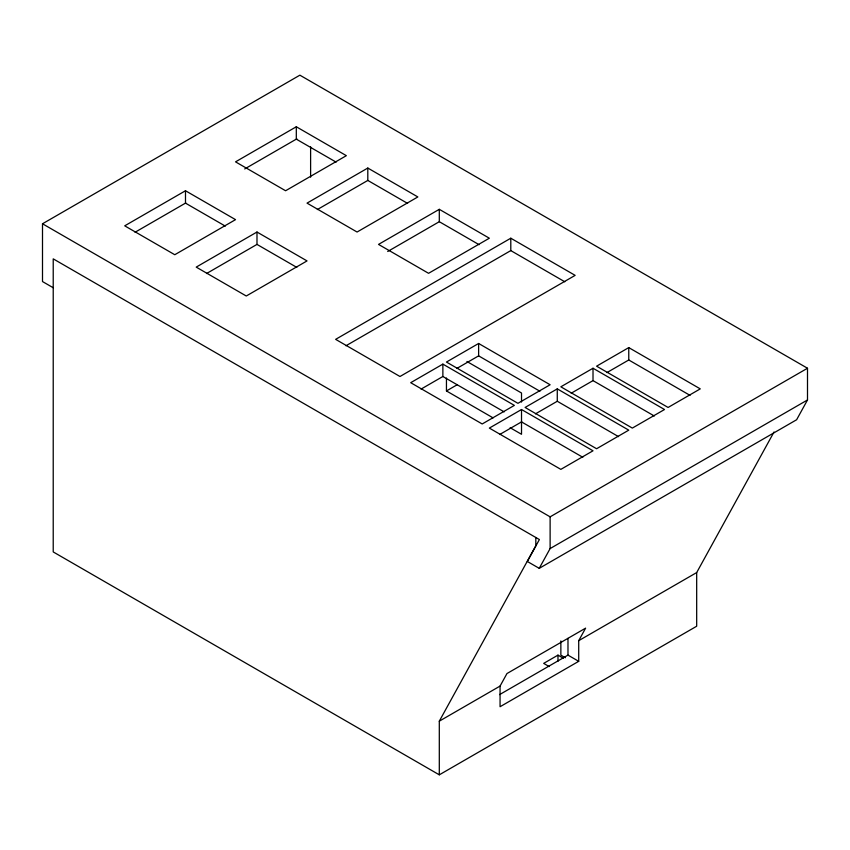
<?xml version="1.0" encoding="UTF-8"?>
<svg xmlns="http://www.w3.org/2000/svg" width="850" height="850" viewBox="0 0 850 850"><rect width="100%" height="100%" fill="white"/><g stroke="black" fill="none" stroke-linecap="round" stroke-linejoin="round"><path stroke-width="1.27" d="M774.021 431.991L696.681 572.571L696.681 626.227L439.301 774.828L53.221 551.926L53.221 258.857L539.389 539.548L527.329 561.468L539.229 568.342L796.62 419.751L807.5 399.967L807.5 368.241L299.88 75.172L42.5 223.773L42.5 281.562L53.221 287.746M185.491 190.751L124.716 225.834L174.771 254.724L235.535 219.64L185.491 190.751L185.491 203.129L225.303 226.111M206.539 273.541L256.987 244.407L256.987 232.029L307.031 260.918L246.266 296.002L196.212 267.113L256.987 232.029M296.31 126.767L235.535 161.851L285.589 190.751L346.354 155.667L296.31 126.767L296.31 139.156L336.122 162.137M317.348 209.557L367.806 180.434L367.806 168.045L417.849 196.945L357.074 232.029L307.031 203.129L367.806 168.045M387.706 251.494L439.301 221.701L439.301 209.323L489.345 238.212L428.57 273.307L378.526 244.407L439.301 209.323M421.047 389.098L442.871 376.497L442.871 364.119L514.367 405.386L482.194 423.969L410.699 382.691L442.871 364.119M456.79 368.464L478.624 355.863L478.624 343.474L550.12 384.752L517.947 403.325L446.452 362.047L478.624 343.474M345.939 345.78L510.797 250.601L510.797 238.212L575.142 275.368L399.978 376.497L335.633 339.352L510.797 238.212M499.683 434.509L521.517 421.897L521.517 409.519L593.013 450.797L560.841 469.37L489.345 428.092L521.517 409.519M535.819 537.476L535.819 545.732L439.301 721.172L439.301 774.828M539.229 568.342L550.12 548.569L550.12 516.842L807.5 368.241M535.436 413.865L557.271 401.264L557.271 388.875L628.766 430.153L596.594 448.736L525.098 407.458L557.271 388.875M560.862 640.953L560.862 655.138L565.378 657.741M571.179 393.231L593.013 380.619L593.013 368.241L664.509 409.519L632.336 428.092L560.841 386.814L593.013 368.241M606.932 372.587L628.766 359.986L628.766 347.608L700.262 388.875L668.089 407.458L596.594 366.18L628.766 347.608M500.066 686.077L506.961 673.551L585.607 628.15L578.712 640.677L578.712 661.321L500.066 706.722L500.066 686.077L439.301 721.172M135.044 232.262L185.768 202.969M244.715 168.938L296.862 138.826M446.452 378.048L446.452 390.947L457.172 384.752M550.12 548.569L807.5 399.967M578.712 640.677L696.681 572.571M563.476 658.304L557.982 655.127L543.681 663.383L549.185 666.559M499.598 694.609L567.981 655.127L567.981 638.35M510.797 250.601L564.804 281.775M367.806 180.434L407.618 203.416M439.301 221.701L479.113 244.694M628.766 359.986L690.041 395.367M593.013 380.619L654.298 416.001M478.624 355.863L539.899 391.234M557.271 401.264L618.545 436.645M466.926 361.494L521.517 393.008L521.517 402.039M256.987 244.407L296.799 267.389M442.871 376.497L504.156 411.878M521.517 421.897L582.803 457.279M446.452 390.947L493.085 417.871M510.149 427.72L521.517 434.286L521.517 421.388M42.5 223.773L550.12 516.842M567.981 655.127L578.712 661.321M557.982 655.127L557.982 661.311M310.611 146.763L310.611 177.183"/></g></svg>
